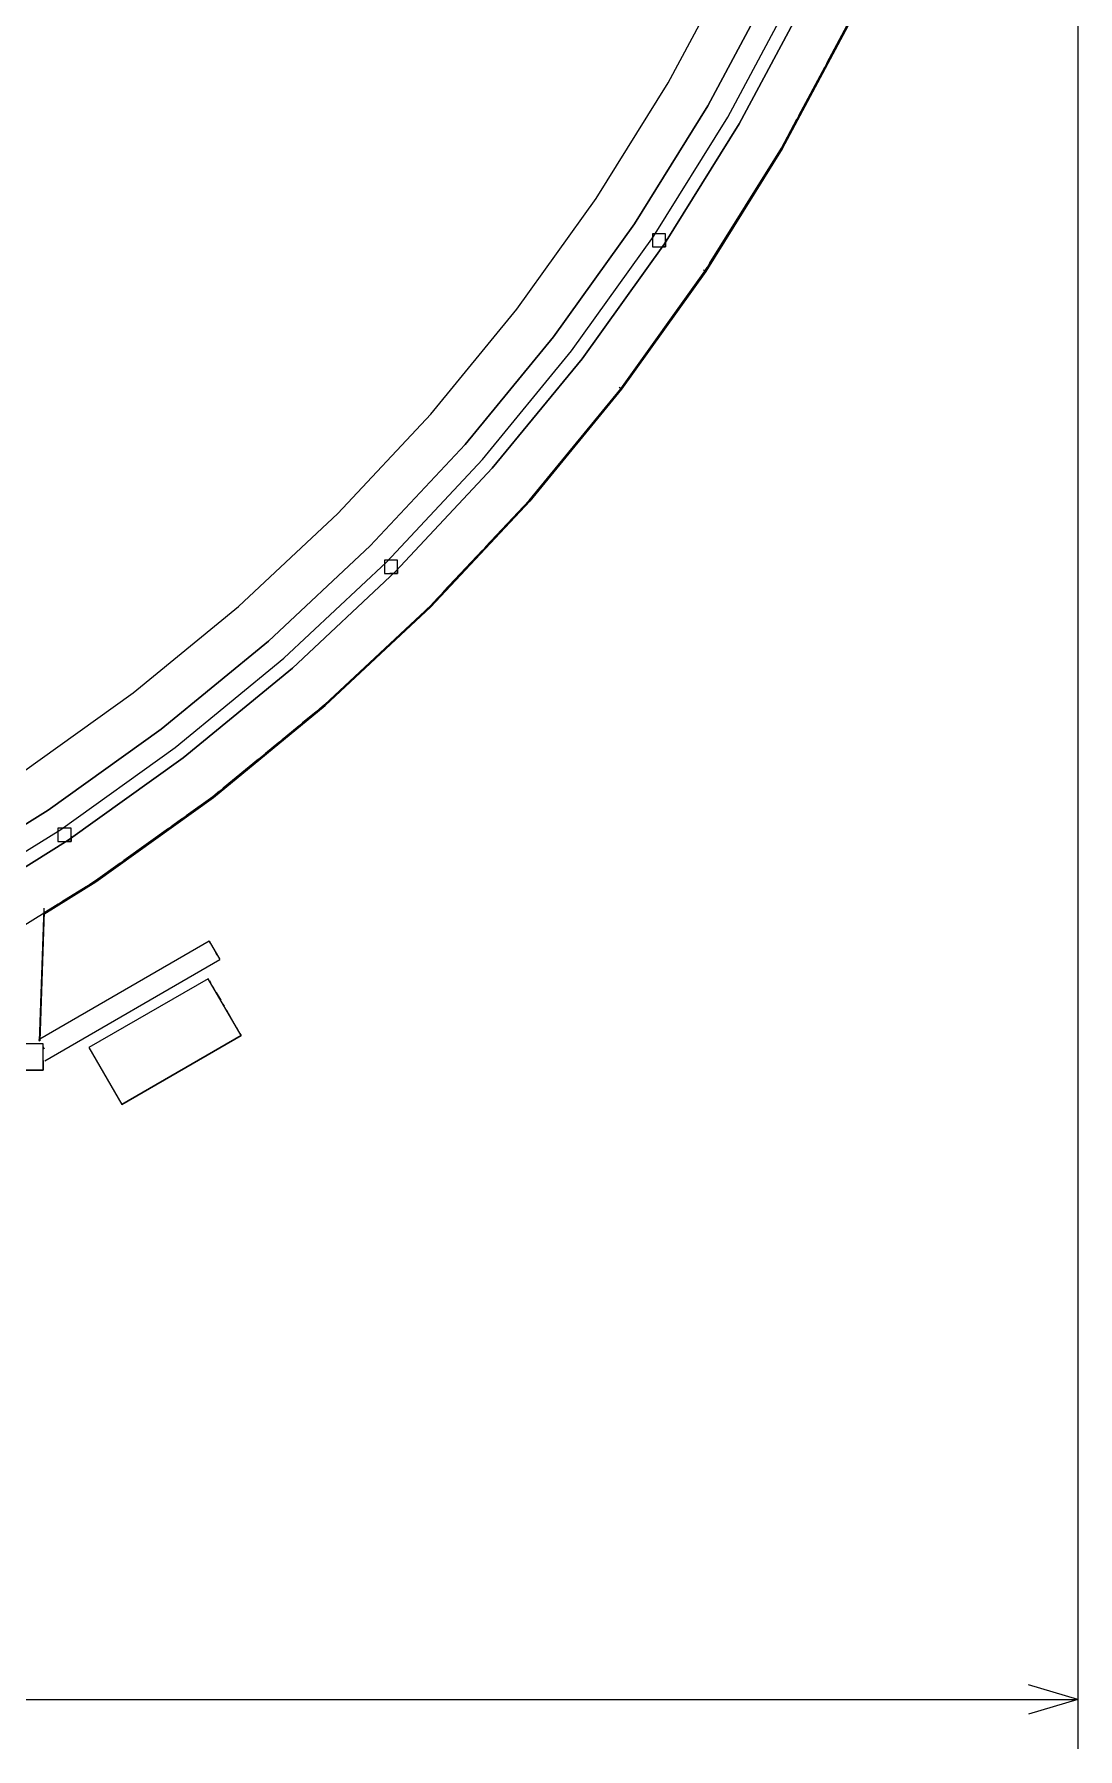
# Paper-space layout '01 Plans' of a CAD drawing. Header units: millimetres. Extents: x 5 to 415, y 7 to 290.
# Drawn here: x 127.6 to 159.4, y 73.5 to 125.8 of the extents above; entities that cross this region are included whole.
import ezdxf

# ---------------------------------------------------------------- set-up
doc = ezdxf.new("R2010")
doc.units = ezdxf.units.MM
doc.layers.add('DIMENSIONS', color=7, linetype='Continuous')
doc.layers.add('GEOMETRY', color=7, linetype='Continuous')

# ---------------------------------------------------------------- blocks, each defined once
blk = doc.blocks.new('SHEET_01')
at = {"layer": 'DIMENSIONS', "lineweight": 13}
for p, q in [((159.408, 155.3), (159.408, 73.5)), ((24.592, 75), (159.408, 75))]:
    blk.add_line(p, q, dxfattribs=at)
at = {"layer": 'DIMENSIONS', "lineweight": 15}
for q in [(157.908, 75.45), (157.908, 74.55)]:
    blk.add_line((159.408, 75), q, dxfattribs=at)
at = {"layer": 'GEOMETRY', "lineweight": 13}
for p, q in [((146.913, 124.296), (148.869, 127.955)), ((148.126, 123.596), (150.125, 127.336)), ((150.125, 127.336), (148.126, 123.596)), ((148.732, 123.246), (150.753, 127.026)), ((149.078, 123.046), (151.112, 126.849)), ((151.112, 126.849), (149.078, 123.046)), ((149.078, 123.046), (151.112, 126.849)), ((151.112, 126.849), (149.078, 123.046)), ((152.457, 126.186), (150.377, 122.296)), ((152.457, 126.186), (150.377, 122.296)), ((150.377, 122.296), (152.457, 126.186)), ((152.457, 126.186), (150.377, 122.296)), ((152.457, 126.186), (150.377, 122.296)), ((152.457, 126.186), (150.377, 122.296)), ((150.395, 122.286), (152.475, 126.177)), ((152.475, 126.177), (150.395, 122.286)), ((150.395, 122.286), (152.475, 126.177)), ((152.475, 126.177), (150.395, 122.286)), ((150.395, 122.286), (152.475, 126.177)), ((152.475, 126.177), (150.395, 122.286)), ((150.395, 122.286), (152.475, 126.177)), ((152.475, 126.177), (150.395, 122.286)), ((150.395, 122.286), (152.475, 126.177)), ((152.475, 126.177), (150.395, 122.286)), ((151.755, 124.894), (152.448, 126.19)), ((151.543, 124.477), (152.205, 125.714)), ((152.205, 125.714), (151.543, 124.477)), ((151.543, 124.477), (152.205, 125.714)), ((152.205, 125.714), (151.543, 124.477)), ((151.543, 124.477), (152.205, 125.714)), ((152.205, 125.714), (151.543, 124.477)), ((151.543, 124.477), (152.205, 125.714)), ((152.205, 125.714), (151.543, 124.477)), ((151.543, 124.477), (152.205, 125.714)), ((152.205, 125.714), (151.543, 124.477)), ((151.543, 124.477), (152.205, 125.714)), ((152.196, 125.719), (151.755, 124.894)), ((150.904, 123.303), (151.692, 124.776)), ((151.692, 124.776), (151.534, 124.481)), ((144.722, 120.772), (146.913, 124.296)), ((150.692, 122.885), (151.48, 124.359)), ((151.48, 124.359), (150.692, 122.885)), ((150.692, 122.885), (151.48, 124.359)), ((151.48, 124.359), (150.692, 122.885)), ((150.692, 122.885), (151.48, 124.359)), ((151.48, 124.359), (150.692, 122.885)), ((150.692, 122.885), (151.48, 124.359)), ((151.48, 124.359), (150.692, 122.885)), ((150.692, 122.885), (151.48, 124.359)), ((151.48, 124.359), (150.692, 122.885)), ((150.692, 122.885), (151.48, 124.359)), ((151.377, 124.187), (150.904, 123.303)), ((151.471, 124.363), (151.44, 124.305)), ((145.886, 119.994), (148.126, 123.596)), ((148.126, 123.596), (145.886, 119.994)), ((146.468, 119.605), (148.732, 123.246)), ((146.801, 119.383), (149.078, 123.046)), ((149.078, 123.046), (146.801, 119.383)), ((146.801, 119.383), (149.078, 123.046)), ((149.078, 123.046), (146.801, 119.383)), ((150.369, 122.301), (150.841, 123.185)), ((150.841, 123.185), (150.684, 122.89)), ((150.526, 122.595), (150.369, 122.301)), ((150.377, 122.296), (150.535, 122.59)), ((150.535, 122.59), (150.377, 122.296)), ((150.377, 122.296), (150.535, 122.59)), ((150.535, 122.59), (150.377, 122.296)), ((150.377, 122.296), (150.535, 122.59)), ((150.535, 122.59), (150.377, 122.296)), ((150.377, 122.296), (150.535, 122.59)), ((150.535, 122.59), (150.377, 122.296)), ((150.377, 122.296), (150.535, 122.59)), ((150.535, 122.59), (150.377, 122.296)), ((150.377, 122.296), (150.535, 122.59)), ((150.621, 122.772), (150.589, 122.713)), ((150.598, 122.708), (150.629, 122.767)), ((150.629, 122.767), (150.598, 122.708)), ((150.598, 122.708), (150.629, 122.767)), ((150.629, 122.767), (150.598, 122.708)), ((150.598, 122.708), (150.629, 122.767)), ((150.629, 122.767), (150.598, 122.708)), ((150.598, 122.708), (150.629, 122.767)), ((150.629, 122.767), (150.598, 122.708)), ((150.598, 122.708), (150.629, 122.767)), ((150.629, 122.767), (150.598, 122.708)), ((150.598, 122.708), (150.629, 122.767)), ((148.048, 118.55), (150.377, 122.296)), ((150.377, 122.296), (148.048, 118.55)), ((148.048, 118.55), (150.377, 122.296)), ((150.377, 122.296), (148.048, 118.55)), ((150.377, 122.296), (148.048, 118.55)), ((148.048, 118.55), (150.377, 122.296)), ((150.377, 122.296), (148.048, 118.55)), ((148.048, 118.55), (150.377, 122.296)), ((150.377, 122.296), (148.048, 118.55)), ((148.048, 118.55), (150.377, 122.296)), ((150.377, 122.296), (148.048, 118.55)), ((148.048, 118.55), (150.377, 122.296)), ((150.377, 122.296), (148.048, 118.55)), ((148.048, 118.55), (150.377, 122.296)), ((150.377, 122.296), (148.048, 118.55)), ((150.377, 122.296), (148.048, 118.55)), ((150.377, 122.296), (148.048, 118.55)), ((148.065, 118.539), (150.395, 122.286)), ((150.395, 122.286), (148.065, 118.539)), ((148.065, 118.539), (150.395, 122.286)), ((150.395, 122.286), (148.065, 118.539)), ((148.065, 118.539), (150.395, 122.286)), ((150.395, 122.286), (148.065, 118.539)), ((148.065, 118.539), (150.395, 122.286)), ((150.395, 122.286), (148.065, 118.539)), ((148.065, 118.539), (150.395, 122.286)), ((150.395, 122.286), (148.065, 118.539)), ((148.181, 118.782), (150.369, 122.301)), ((150.369, 122.301), (149.945, 121.62)), ((149.875, 121.506), (148.604, 119.463)), ((142.305, 117.399), (144.722, 120.772)), ((143.416, 116.547), (145.886, 119.994)), ((145.886, 119.994), (143.416, 116.547)), ((143.971, 116.121), (146.468, 119.605)), ((144.289, 115.877), (146.801, 119.383)), ((146.801, 119.383), (144.289, 115.877)), ((144.289, 115.877), (146.801, 119.383)), ((146.801, 119.383), (144.289, 115.877)), ((146.835, 119.694), (146.435, 119.694)), ((146.435, 119.694), (146.435, 119.294)), ((146.435, 119.294), (146.835, 119.294)), ((146.835, 119.294), (146.755, 119.294)), ((146.835, 119.294), (146.835, 119.694)), ((146.835, 119.534), (146.835, 119.294)), ((146.835, 119.294), (146.835, 119.294)), ((148.534, 119.35), (148.393, 119.123)), ((148.04, 118.555), (148.11, 118.669)), ((148.11, 118.669), (148.075, 118.612)), ((148.322, 119.009), (148.181, 118.782)), ((145.471, 114.97), (148.04, 118.555)), ((148.048, 118.55), (145.479, 114.964)), ((148.048, 118.55), (145.479, 114.964)), ((145.479, 114.964), (148.048, 118.55)), ((148.048, 118.55), (145.479, 114.964)), ((148.048, 118.55), (145.479, 114.964)), ((148.048, 118.55), (145.479, 114.964)), ((145.495, 114.952), (148.065, 118.539)), ((148.065, 118.539), (145.495, 114.952)), ((145.495, 114.952), (148.065, 118.539)), ((148.065, 118.539), (145.495, 114.952)), ((145.495, 114.952), (148.065, 118.539)), ((148.065, 118.539), (145.495, 114.952)), ((145.495, 114.952), (148.065, 118.539)), ((148.065, 118.539), (145.495, 114.952)), ((145.495, 114.952), (148.065, 118.539)), ((148.065, 118.539), (145.495, 114.952)), ((148.001, 118.501), (147.222, 117.415)), ((147.231, 117.409), (148.048, 118.55)), ((148.048, 118.55), (147.231, 117.409)), ((147.231, 117.409), (148.048, 118.55)), ((148.048, 118.55), (147.231, 117.409)), ((147.231, 117.409), (148.048, 118.55)), ((148.048, 118.55), (147.231, 117.409)), ((147.231, 117.409), (148.048, 118.55)), ((148.048, 118.55), (147.231, 117.409)), ((147.231, 117.409), (148.048, 118.55)), ((148.048, 118.55), (147.231, 117.409)), ((147.231, 117.409), (148.048, 118.55)), ((148.048, 118.55), (147.991, 118.588)), ((139.673, 114.192), (142.305, 117.399)), ((147.145, 117.306), (146.171, 115.948)), ((146.179, 115.942), (147.153, 117.3)), ((147.153, 117.3), (146.179, 115.942)), ((146.179, 115.942), (147.153, 117.3)), ((147.153, 117.3), (146.179, 115.942)), ((146.179, 115.942), (147.153, 117.3)), ((147.153, 117.3), (146.179, 115.942)), ((146.179, 115.942), (147.153, 117.3)), ((147.153, 117.3), (146.179, 115.942)), ((146.179, 115.942), (147.153, 117.3)), ((147.153, 117.3), (146.179, 115.942)), ((146.179, 115.942), (147.153, 117.3)), ((140.726, 113.269), (143.416, 116.547)), ((143.416, 116.547), (140.726, 113.269)), ((141.252, 112.807), (143.971, 116.121)), ((141.553, 112.544), (144.289, 115.877)), ((144.289, 115.877), (141.553, 112.544)), ((141.553, 112.544), (144.289, 115.877)), ((144.289, 115.877), (141.553, 112.544)), ((146.094, 115.84), (145.471, 114.97)), ((145.479, 114.964), (146.102, 115.834)), ((146.102, 115.834), (145.479, 114.964)), ((145.479, 114.964), (146.102, 115.834)), ((146.102, 115.834), (145.479, 114.964)), ((145.479, 114.964), (146.102, 115.834)), ((146.102, 115.834), (145.479, 114.964)), ((145.479, 114.964), (146.102, 115.834)), ((146.102, 115.834), (145.479, 114.964)), ((145.479, 114.964), (146.102, 115.834)), ((146.102, 115.834), (145.479, 114.964)), ((145.479, 114.964), (146.102, 115.834)), ((145.479, 114.964), (145.424, 115.006)), ((142.673, 111.561), (145.471, 114.97)), ((145.479, 114.964), (142.68, 111.555)), ((145.479, 114.964), (142.68, 111.555)), ((142.68, 111.555), (145.479, 114.964)), ((145.479, 114.964), (142.68, 111.555)), ((145.479, 114.964), (142.68, 111.555)), ((145.479, 114.964), (142.68, 111.555)), ((142.695, 111.541), (145.495, 114.952)), ((145.495, 114.952), (142.695, 111.541)), ((142.695, 111.541), (145.495, 114.952)), ((145.495, 114.952), (142.695, 111.541)), ((142.695, 111.541), (145.495, 114.952)), ((145.495, 114.952), (142.695, 111.541)), ((142.695, 111.541), (145.495, 114.952)), ((145.495, 114.952), (142.695, 111.541)), ((142.695, 111.541), (145.495, 114.952)), ((145.495, 114.952), (142.695, 111.541)), ((144.292, 113.518), (145.479, 114.964)), ((145.479, 114.964), (144.292, 113.518)), ((144.292, 113.518), (145.479, 114.964)), ((145.479, 114.964), (144.292, 113.518)), ((144.292, 113.518), (145.479, 114.964)), ((145.479, 114.964), (144.292, 113.518)), ((144.292, 113.518), (145.479, 114.964)), ((145.479, 114.964), (144.292, 113.518)), ((144.292, 113.518), (145.479, 114.964)), ((145.479, 114.964), (144.292, 113.518)), ((144.292, 113.518), (145.479, 114.964)), ((145.471, 114.97), (144.708, 114.041)), ((145.479, 114.964), (145.426, 115.004)), ((136.837, 111.163), (139.673, 114.192)), ((144.623, 113.937), (144.284, 113.524)), ((137.827, 110.173), (140.726, 113.269)), ((140.726, 113.269), (137.827, 110.173)), ((144.199, 113.421), (143.86, 113.007)), ((143.868, 113.001), (144.207, 113.414)), ((144.207, 113.414), (143.868, 113.001)), ((143.868, 113.001), (144.207, 113.414)), ((144.207, 113.414), (143.868, 113.001)), ((143.868, 113.001), (144.207, 113.414)), ((144.207, 113.414), (143.868, 113.001)), ((143.868, 113.001), (144.207, 113.414)), ((144.207, 113.414), (143.868, 113.001)), ((143.868, 113.001), (144.207, 113.414)), ((144.207, 113.414), (143.868, 113.001)), ((143.868, 113.001), (144.207, 113.414)), ((138.321, 109.679), (141.252, 112.807)), ((138.604, 109.396), (141.553, 112.544)), ((141.553, 112.544), (138.604, 109.396)), ((138.604, 109.396), (141.553, 112.544)), ((141.553, 112.544), (138.604, 109.396)), ((142.68, 111.555), (143.783, 112.898)), ((143.783, 112.898), (142.68, 111.555)), ((142.68, 111.555), (143.783, 112.898)), ((143.783, 112.898), (142.68, 111.555)), ((142.68, 111.555), (143.783, 112.898)), ((143.783, 112.898), (142.68, 111.555)), ((142.68, 111.555), (143.783, 112.898)), ((143.783, 112.898), (142.68, 111.555)), ((142.68, 111.555), (143.783, 112.898)), ((143.783, 112.898), (142.68, 111.555)), ((142.68, 111.555), (143.783, 112.898)), ((143.775, 112.904), (143.351, 112.388)), ((143.266, 112.284), (142.673, 111.561)), ((142.68, 111.555), (139.665, 108.335)), ((142.68, 111.555), (139.665, 108.335)), ((139.665, 108.335), (142.68, 111.555)), ((142.68, 111.555), (139.665, 108.335)), ((142.68, 111.555), (139.665, 108.335)), ((142.68, 111.555), (139.665, 108.335)), ((139.679, 108.321), (142.695, 111.541)), ((142.695, 111.541), (139.679, 108.321)), ((139.679, 108.321), (142.695, 111.541)), ((142.695, 111.541), (139.679, 108.321)), ((139.679, 108.321), (142.695, 111.541)), ((142.695, 111.541), (139.679, 108.321)), ((139.679, 108.321), (142.695, 111.541)), ((142.695, 111.541), (139.679, 108.321)), ((139.679, 108.321), (142.695, 111.541)), ((142.695, 111.541), (139.679, 108.321)), ((141.348, 110.147), (142.673, 111.561)), ((142.673, 111.561), (141.759, 110.586)), ((141.767, 110.579), (142.68, 111.555)), ((142.68, 111.555), (141.767, 110.579)), ((141.767, 110.579), (142.68, 111.555)), ((142.68, 111.555), (141.767, 110.579)), ((141.767, 110.579), (142.68, 111.555)), ((142.68, 111.555), (141.767, 110.579)), ((141.767, 110.579), (142.68, 111.555)), ((142.68, 111.555), (141.767, 110.579)), ((141.767, 110.579), (142.68, 111.555)), ((142.68, 111.555), (141.767, 110.579)), ((141.767, 110.579), (142.68, 111.555)), ((133.808, 108.327), (136.837, 111.163)), ((139.985, 108.676), (141.675, 110.481)), ((141.675, 110.481), (139.985, 108.676)), ((139.985, 108.676), (141.675, 110.481)), ((141.675, 110.481), (139.985, 108.676)), ((139.985, 108.676), (141.675, 110.481)), ((141.675, 110.481), (139.985, 108.676)), ((139.985, 108.676), (141.675, 110.481)), ((141.675, 110.481), (139.985, 108.676)), ((139.985, 108.676), (141.675, 110.481)), ((141.675, 110.481), (139.985, 108.676)), ((139.985, 108.676), (141.675, 110.481)), ((141.577, 110.391), (141.348, 110.147)), ((134.731, 107.274), (137.827, 110.173)), ((137.827, 110.173), (134.731, 107.274)), ((139.658, 108.342), (141.257, 110.049)), ((141.257, 110.049), (140.069, 108.781)), ((135.193, 106.748), (138.321, 109.679)), ((135.456, 106.447), (138.604, 109.396)), ((138.604, 109.396), (135.456, 106.447)), ((135.456, 106.447), (138.604, 109.396)), ((138.604, 109.396), (135.456, 106.447)), ((138.663, 109.737), (138.263, 109.737)), ((138.263, 109.737), (138.263, 109.337)), ((138.263, 109.337), (138.663, 109.337)), ((138.663, 109.337), (138.423, 109.337)), ((138.663, 109.337), (138.663, 109.737)), ((138.663, 109.497), (138.663, 109.337)), ((138.663, 109.337), (138.663, 109.337)), ((130.601, 105.695), (133.808, 108.327)), ((136.439, 105.327), (139.658, 108.342)), ((139.665, 108.335), (136.445, 105.32)), ((139.665, 108.335), (136.445, 105.32)), ((136.445, 105.32), (139.665, 108.335)), ((139.665, 108.335), (136.445, 105.32)), ((139.665, 108.335), (136.445, 105.32)), ((139.665, 108.335), (136.445, 105.32)), ((136.459, 105.305), (139.679, 108.321)), ((139.679, 108.321), (136.459, 105.305)), ((136.459, 105.305), (139.679, 108.321)), ((139.679, 108.321), (136.459, 105.305)), ((136.459, 105.305), (139.679, 108.321)), ((139.679, 108.321), (136.459, 105.305)), ((136.459, 105.305), (139.679, 108.321)), ((139.679, 108.321), (136.459, 105.305)), ((136.459, 105.305), (139.679, 108.321)), ((139.679, 108.321), (136.459, 105.305)), ((137.665, 106.462), (139.665, 108.335)), ((139.665, 108.335), (137.665, 106.462)), ((137.665, 106.462), (139.665, 108.335)), ((139.665, 108.335), (137.665, 106.462)), ((137.665, 106.462), (139.665, 108.335)), ((139.665, 108.335), (137.665, 106.462)), ((137.665, 106.462), (139.665, 108.335)), ((139.665, 108.335), (137.665, 106.462)), ((137.665, 106.462), (139.665, 108.335)), ((139.665, 108.335), (137.665, 106.462)), ((137.665, 106.462), (139.665, 108.335)), ((139.658, 108.342), (139.56, 108.251)), ((139.886, 108.586), (139.658, 108.342)), ((139.665, 108.335), (139.893, 108.579)), ((139.893, 108.579), (139.665, 108.335)), ((139.665, 108.335), (139.893, 108.579)), ((139.893, 108.579), (139.665, 108.335)), ((139.665, 108.335), (139.893, 108.579)), ((139.893, 108.579), (139.665, 108.335)), ((139.665, 108.335), (139.893, 108.579)), ((139.893, 108.579), (139.665, 108.335)), ((139.665, 108.335), (139.893, 108.579)), ((139.893, 108.579), (139.665, 108.335)), ((139.665, 108.335), (139.893, 108.579)), ((139.365, 108.068), (137.658, 106.469)), ((131.453, 104.584), (134.731, 107.274)), ((134.731, 107.274), (131.453, 104.584)), ((131.879, 104.029), (135.193, 106.748)), ((132.123, 103.711), (135.456, 106.447)), ((135.456, 106.447), (132.123, 103.711)), ((132.123, 103.711), (135.456, 106.447)), ((135.456, 106.447), (132.123, 103.711)), ((137.463, 106.286), (136.439, 105.327)), ((136.445, 105.32), (137.47, 106.279)), ((137.47, 106.279), (136.445, 105.32)), ((136.445, 105.32), (137.47, 106.279)), ((137.47, 106.279), (136.445, 105.32)), ((136.445, 105.32), (137.47, 106.279)), ((137.47, 106.279), (136.445, 105.32)), ((136.445, 105.32), (137.47, 106.279)), ((137.47, 106.279), (136.445, 105.32)), ((136.445, 105.32), (137.47, 106.279)), ((137.47, 106.279), (136.445, 105.32)), ((136.445, 105.32), (137.47, 106.279)), ((127.228, 103.278), (130.601, 105.695)), ((133.03, 102.529), (136.439, 105.327)), ((136.445, 105.32), (133.036, 102.521)), ((136.445, 105.32), (133.036, 102.521)), ((133.036, 102.521), (136.445, 105.32)), ((136.445, 105.32), (133.036, 102.521)), ((136.445, 105.32), (133.036, 102.521)), ((136.445, 105.32), (133.036, 102.521)), ((133.048, 102.505), (136.459, 105.305)), ((136.459, 105.305), (133.048, 102.505)), ((133.048, 102.505), (136.459, 105.305)), ((136.459, 105.305), (133.048, 102.505)), ((133.048, 102.505), (136.459, 105.305)), ((136.459, 105.305), (133.048, 102.505)), ((133.048, 102.505), (136.459, 105.305)), ((136.459, 105.305), (133.048, 102.505)), ((133.048, 102.505), (136.459, 105.305)), ((136.459, 105.305), (133.048, 102.505)), ((135.154, 104.26), (136.445, 105.32)), ((136.445, 105.32), (135.154, 104.26)), ((135.154, 104.26), (136.445, 105.32)), ((136.445, 105.32), (135.154, 104.26)), ((135.154, 104.26), (136.445, 105.32)), ((136.445, 105.32), (135.154, 104.26)), ((135.154, 104.26), (136.445, 105.32)), ((136.445, 105.32), (135.154, 104.26)), ((135.154, 104.26), (136.445, 105.32)), ((136.445, 105.32), (135.154, 104.26)), ((135.154, 104.26), (136.445, 105.32)), ((136.181, 105.115), (135.767, 104.776)), ((136.439, 105.327), (136.284, 105.2)), ((128.006, 102.114), (131.453, 104.584)), ((131.453, 104.584), (128.006, 102.114)), ((135.664, 104.691), (135.147, 104.267)), ((128.395, 101.532), (131.879, 104.029)), ((133.036, 102.521), (135.051, 104.175)), ((135.051, 104.175), (133.036, 102.521)), ((133.036, 102.521), (135.051, 104.175)), ((135.051, 104.175), (133.036, 102.521)), ((133.036, 102.521), (135.051, 104.175)), ((135.051, 104.175), (133.036, 102.521)), ((133.036, 102.521), (135.051, 104.175)), ((135.051, 104.175), (133.036, 102.521)), ((133.036, 102.521), (135.051, 104.175)), ((135.051, 104.175), (133.036, 102.521)), ((133.036, 102.521), (135.051, 104.175)), ((135.044, 104.183), (134.631, 103.843)), ((128.617, 101.199), (132.123, 103.711)), ((132.123, 103.711), (128.617, 101.199)), ((128.617, 101.199), (132.123, 103.711)), ((132.123, 103.711), (128.617, 101.199)), ((134.424, 103.674), (133.34, 102.784)), ((129.445, 99.96), (133.03, 102.529)), ((133.036, 102.521), (129.45, 99.952)), ((133.036, 102.521), (129.45, 99.952)), ((129.45, 99.952), (133.036, 102.521)), ((133.036, 102.521), (129.45, 99.952)), ((133.036, 102.521), (129.45, 99.952)), ((133.036, 102.521), (129.45, 99.952)), ((129.461, 99.935), (133.048, 102.505)), ((133.048, 102.505), (129.461, 99.935)), ((129.461, 99.935), (133.048, 102.505)), ((133.048, 102.505), (129.461, 99.935)), ((129.461, 99.935), (133.048, 102.505)), ((133.048, 102.505), (129.461, 99.935)), ((129.461, 99.935), (133.048, 102.505)), ((133.048, 102.505), (129.461, 99.935)), ((129.461, 99.935), (133.048, 102.505)), ((133.048, 102.505), (129.461, 99.935)), ((131.786, 101.626), (133.036, 102.521)), ((133.036, 102.521), (131.786, 101.626)), ((131.786, 101.626), (133.036, 102.521)), ((133.036, 102.521), (131.786, 101.626)), ((131.786, 101.626), (133.036, 102.521)), ((133.036, 102.521), (131.786, 101.626)), ((131.786, 101.626), (133.036, 102.521)), ((133.036, 102.521), (131.786, 101.626)), ((131.786, 101.626), (133.036, 102.521)), ((133.036, 102.521), (131.786, 101.626)), ((131.786, 101.626), (133.036, 102.521)), ((133.03, 102.529), (132.215, 101.945)), ((133.236, 102.699), (133.03, 102.529)), ((124.404, 99.874), (128.006, 102.114)), ((128.006, 102.114), (124.404, 99.874)), ((124.754, 99.268), (128.395, 101.532)), ((128.706, 101.565), (128.306, 101.565)), ((128.306, 101.565), (128.306, 101.165)), ((128.706, 101.165), (128.706, 101.565)), ((131.672, 101.556), (130.314, 100.583)), ((130.319, 100.575), (131.678, 101.548)), ((131.678, 101.548), (130.319, 100.575)), ((130.319, 100.575), (131.678, 101.548)), ((131.678, 101.548), (130.319, 100.575)), ((130.319, 100.575), (131.678, 101.548)), ((131.678, 101.548), (130.319, 100.575)), ((130.319, 100.575), (131.678, 101.548)), ((131.678, 101.548), (130.319, 100.575)), ((130.319, 100.575), (131.678, 101.548)), ((131.678, 101.548), (130.319, 100.575)), ((130.319, 100.575), (131.678, 101.548)), ((132.106, 101.868), (131.78, 101.634)), ((124.954, 98.922), (128.617, 101.199)), ((128.617, 101.199), (124.954, 98.922)), ((124.954, 98.922), (128.617, 101.199)), ((128.617, 101.199), (124.954, 98.922)), ((128.306, 101.165), (128.706, 101.165)), ((128.706, 101.165), (128.546, 101.165)), ((128.706, 101.325), (128.706, 101.165)), ((128.706, 101.165), (128.706, 101.165)), ((130.205, 100.505), (129.445, 99.96)), ((129.45, 99.952), (130.211, 100.497)), ((130.211, 100.497), (129.45, 99.952)), ((129.45, 99.952), (130.211, 100.497)), ((130.211, 100.497), (129.45, 99.952)), ((129.45, 99.952), (130.211, 100.497)), ((130.211, 100.497), (129.45, 99.952)), ((129.45, 99.952), (130.211, 100.497)), ((130.211, 100.497), (129.45, 99.952)), ((129.45, 99.952), (130.211, 100.497)), ((130.211, 100.497), (129.45, 99.952)), ((129.45, 99.952), (130.211, 100.497)), ((129.45, 99.952), (125.704, 97.623)), ((127.856, 98.972), (129.445, 99.96)), ((129.45, 99.952), (127.861, 98.964)), ((129.45, 99.952), (127.861, 98.964)), ((127.861, 98.964), (129.45, 99.952)), ((129.45, 99.952), (127.861, 98.964)), ((129.45, 99.952), (127.861, 98.964)), ((127.872, 98.947), (129.461, 99.935)), ((129.461, 99.935), (127.872, 98.947)), ((127.872, 98.947), (129.461, 99.935)), ((129.461, 99.935), (127.872, 98.947)), ((127.872, 98.947), (129.461, 99.935)), ((129.461, 99.935), (127.872, 98.947)), ((127.872, 98.947), (129.461, 99.935)), ((129.461, 99.935), (127.872, 98.947)), ((127.872, 98.947), (129.461, 99.935)), ((129.461, 99.935), (127.872, 98.947)), ((128.429, 99.317), (129.45, 99.952)), ((129.45, 99.952), (128.429, 99.317)), ((128.429, 99.317), (129.45, 99.952)), ((129.45, 99.952), (128.429, 99.317)), ((128.429, 99.317), (129.45, 99.952)), ((129.45, 99.952), (128.429, 99.317)), ((128.429, 99.317), (129.45, 99.952)), ((129.45, 99.952), (128.429, 99.317)), ((128.429, 99.317), (129.45, 99.952)), ((129.45, 99.952), (128.429, 99.317)), ((128.429, 99.317), (129.45, 99.952)), ((129.445, 99.96), (129.274, 99.854)), ((129.161, 99.784), (128.423, 99.325)), ((127.746, 95.073), (127.888, 99.132)), ((127.884, 99.016), (127.747, 95.089)), ((127.753, 95.272), (127.884, 98.999)), ((127.884, 99.016), (127.754, 95.289)), ((128.31, 99.254), (127.856, 98.972)), ((127.861, 98.964), (128.315, 99.246)), ((128.315, 99.246), (127.861, 98.964)), ((127.861, 98.964), (128.315, 99.246)), ((128.315, 99.246), (127.861, 98.964)), ((127.861, 98.964), (128.315, 99.246)), ((128.315, 99.246), (127.861, 98.964)), ((127.861, 98.964), (128.315, 99.246)), ((128.315, 99.246), (127.861, 98.964)), ((127.861, 98.964), (128.315, 99.246)), ((128.315, 99.246), (127.861, 98.964)), ((127.861, 98.964), (128.315, 99.246)), ((132.921, 98.123), (127.751, 95.138)), ((132.921, 98.123), (132.962, 98.053)), ((132.962, 98.053), (132.921, 98.123)), ((132.921, 98.123), (132.921, 98.123)), ((132.921, 98.123), (133.246, 97.56)), ((132.962, 98.053), (132.921, 98.123)), ((132.921, 98.123), (132.921, 98.123)), ((133.124, 97.771), (133.165, 97.701)), ((133.165, 97.701), (133.124, 97.771)), ((133.165, 97.701), (133.124, 97.771)), ((127.904, 94.476), (133.246, 97.56)), ((127.904, 94.476), (133.246, 97.56)), ((127.904, 94.476), (133.246, 97.56)), ((127.904, 94.476), (133.246, 97.56)), ((133.246, 97.56), (133.246, 97.56)), ((133.246, 97.56), (133.246, 97.56)), ((132.889, 96.979), (129.251, 94.879)), ((133.889, 95.247), (132.889, 96.979)), ((132.923, 96.919), (132.958, 96.859)), ((133.027, 96.74), (133.061, 96.68)), ((133.13, 96.56), (133.268, 96.322)), ((133.337, 96.202), (133.372, 96.142)), ((133.441, 96.023), (133.682, 95.605)), ((133.889, 95.247), (130.251, 93.147)), ((130.251, 93.147), (133.889, 95.247)), ((133.751, 95.485), (133.785, 95.426)), ((133.854, 95.306), (133.889, 95.247)), ((133.889, 95.247), (133.889, 95.247)), ((127.854, 94.991), (127.054, 94.991)), ((127.754, 95.072), (127.721, 95.13)), ((127.854, 94.191), (127.854, 94.991)), ((127.887, 94.841), (127.854, 94.899)), ((127.854, 94.899), (127.887, 94.841)), ((127.887, 94.841), (127.887, 94.841)), ((129.251, 94.879), (130.251, 93.147)), ((129.32, 94.759), (129.286, 94.819)), ((127.054, 94.191), (127.854, 94.191)), ((127.854, 94.191), (127.272, 94.191)), ((127.854, 94.482), (127.854, 94.191)), ((127.854, 94.191), (127.854, 94.191)), ((129.734, 94.042), (129.7, 94.102)), ((130.251, 93.147), (130.251, 93.147))]:
    blk.add_line(p, q, dxfattribs=at)

psp = doc.layouts.new('01 Plans')

# ---------------------------------------------------------------- block references
psp.add_blockref('SHEET_01', (0, 0))

doc.saveas('drawing.dxf')
